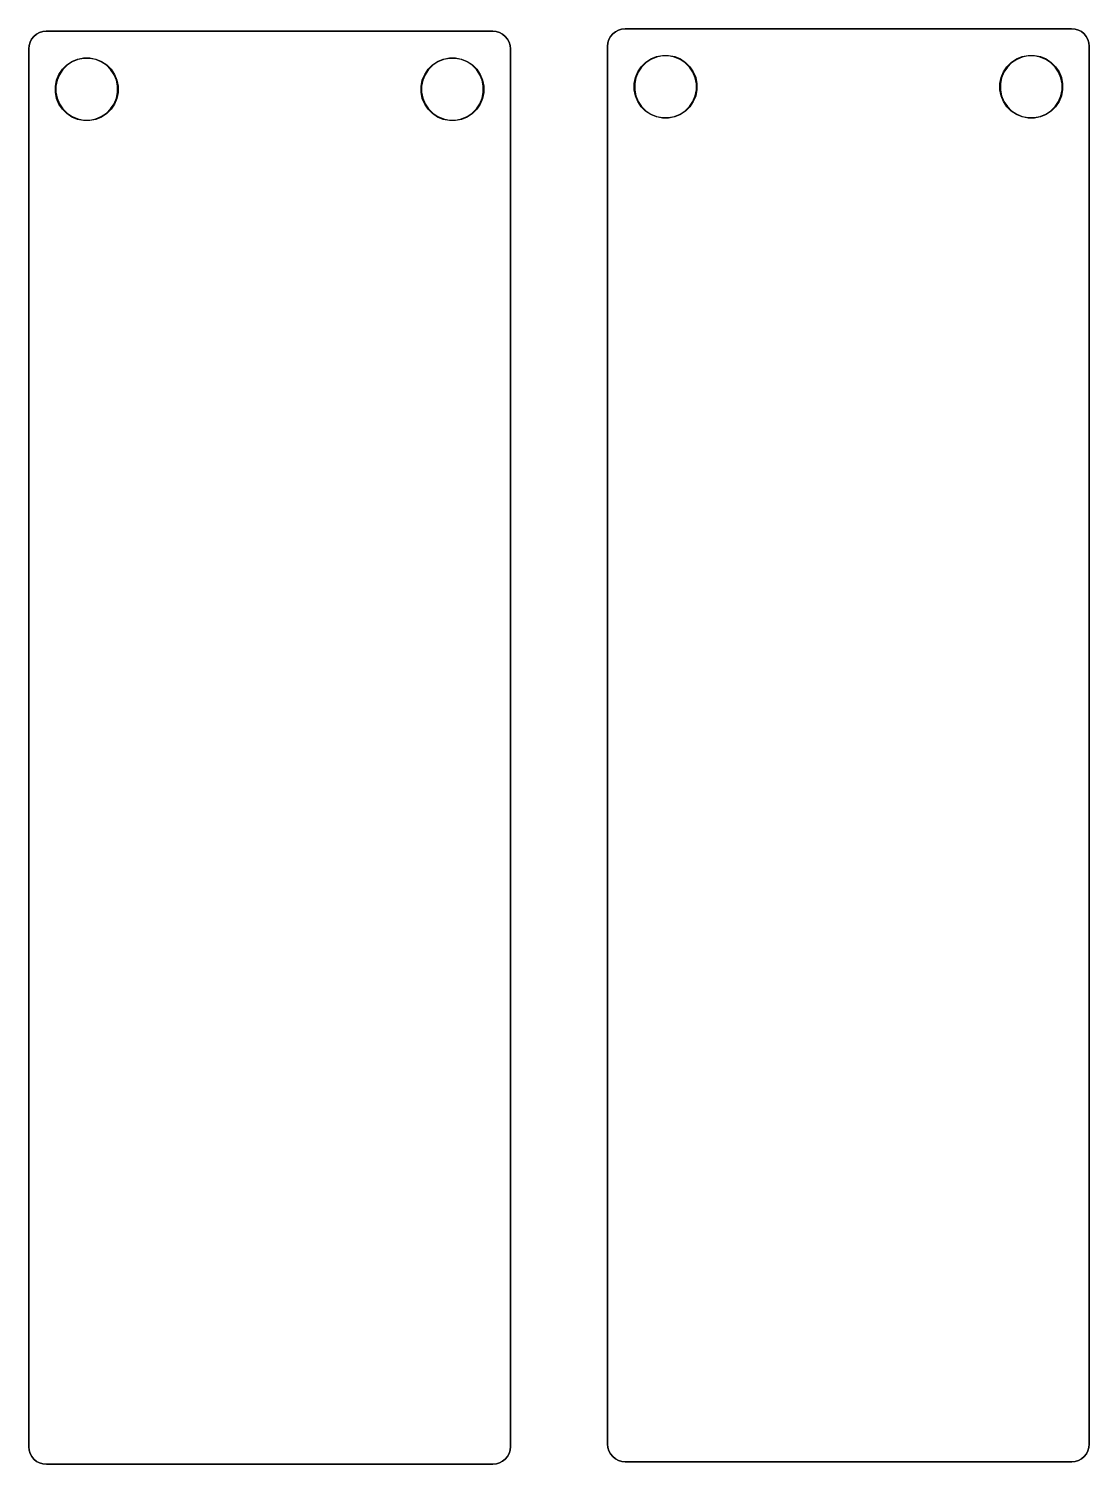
# Model space of a CAD drawing. Extents: x 46.1 to 133.9, y -153.7 to -55.1.
# Drawn here: x 46.4 to 88.4, y -153.7 to -96.8 of the extents above; entities that cross this region are included whole.
import ezdxf

# ---------------------------------------------------------------- set-up
doc = ezdxf.new("R2010")
doc.units = 0
doc.layers.add('BLACK', color=7, linetype='CONTINUOUS')

msp = doc.modelspace()

# ---------------------------------------------------------------- linework, layer by layer
at = {"layer": 'BLACK', "linetype": 'Continuous'}
for p, q in [((46.4028, -97.3082), (46.4669, -97.1876)), ((46.467, -97.1876), (46.4028, -97.3083)), ((46.4669, -97.1876), (46.4669, -97.1876)), ((46.4669, -97.1876), (46.4669, -97.1876)), ((46.4669, -97.1876), (46.467, -97.1876)), ((46.467, -97.1876), (46.5533, -97.0818)), ((46.5533, -97.0818), (46.467, -97.1876)), ((46.467, -97.1876), (46.467, -97.1876)), ((46.467, -97.1876), (46.467, -97.1876)), ((46.467, -97.1876), (46.467, -97.1876)), ((46.5533, -97.0818), (46.6586, -96.9947)), ((46.6586, -96.9947), (46.5533, -97.0818)), ((46.5533, -97.0818), (46.5533, -97.0818)), ((46.5533, -97.0818), (46.5533, -97.0818)), ((46.5533, -97.0818), (46.5533, -97.0818)), ((46.5533, -97.0818), (46.5533, -97.0818)), ((46.5533, -97.0818), (46.5533, -97.0818)), ((46.6586, -96.9947), (46.7787, -96.9297)), ((46.7787, -96.9297), (46.6586, -96.9947)), ((46.6586, -96.9947), (46.6586, -96.9947)), ((46.6586, -96.9947), (46.6586, -96.9947)), ((46.6586, -96.9947), (46.6586, -96.9947)), ((46.6586, -96.9947), (46.6586, -96.9947)), ((46.6586, -96.9947), (46.6586, -96.9947)), ((46.7787, -96.9297), (46.9092, -96.8893)), ((46.9092, -96.8893), (46.7787, -96.9297)), ((46.7787, -96.9297), (46.7787, -96.9297)), ((46.7787, -96.9297), (46.7787, -96.9297)), ((46.7787, -96.9297), (46.7787, -96.9297)), ((46.7787, -96.9297), (46.7787, -96.9297)), ((46.7787, -96.9297), (46.7787, -96.9297)), ((46.7787, -96.9297), (46.7787, -96.9297)), ((46.9092, -96.8893), (47.0451, -96.875)), ((47.0451, -96.875), (46.9092, -96.8893)), ((46.9092, -96.8893), (46.9092, -96.8893)), ((46.9092, -96.8893), (46.9092, -96.8893)), ((47.0451, -96.875), (47.0451, -96.875)), ((47.0451, -96.875), (47.05, -96.875)), ((47.05, -96.875), (47.0451, -96.875)), ((47.0451, -96.875), (47.0451, -96.875)), ((47.05, -96.875), (64.75, -96.875)), ((64.75, -96.875), (47.05, -96.875)), ((64.75, -96.875), (64.886, -96.8883)), ((64.886, -96.8883), (64.75, -96.875)), ((64.886, -96.8883), (64.886, -96.8883)), ((64.886, -96.8883), (64.886, -96.8883)), ((64.886, -96.8883), (65.0168, -96.9278)), ((65.0167, -96.9278), (64.886, -96.8883)), ((65.1374, -96.992), (65.0167, -96.9278)), ((65.0167, -96.9278), (65.0167, -96.9278)), ((65.0168, -96.9278), (65.0168, -96.9278)), ((65.0168, -96.9278), (65.0168, -96.9278)), ((65.0168, -96.9278), (65.1374, -96.9919)), ((65.1374, -96.9919), (65.1374, -96.9919)), ((65.1374, -96.9919), (65.1374, -96.9919)), ((65.1374, -96.9919), (65.1374, -96.992)), ((65.1374, -96.992), (65.2432, -97.0783)), ((65.2432, -97.0783), (65.1374, -96.992)), ((65.1374, -96.992), (65.1374, -96.992)), ((65.1374, -96.992), (65.1374, -96.992)), ((65.1374, -96.992), (65.1374, -96.992)), ((65.2432, -97.0783), (65.2432, -97.0783)), ((65.2432, -97.0783), (65.2432, -97.0783)), ((65.2432, -97.0783), (65.2432, -97.0783)), ((65.2432, -97.0783), (65.2432, -97.0783)), ((65.2432, -97.0783), (65.2432, -97.0783)), ((65.2432, -97.0783), (65.3303, -97.1836)), ((65.3303, -97.1836), (65.2432, -97.0783)), ((65.2432, -97.0783), (65.2432, -97.0783)), ((65.3303, -97.1836), (65.3303, -97.1836)), ((65.3303, -97.1836), (65.3303, -97.1836)), ((65.3303, -97.1836), (65.3953, -97.3037)), ((65.3953, -97.3037), (65.3303, -97.1836)), ((65.3303, -97.1836), (65.3303, -97.1836)), ((65.3303, -97.1836), (65.3303, -97.1836)), ((65.3303, -97.1836), (65.3303, -97.1836)), ((69.3133, -97.339), (69.3528, -97.2082)), ((69.3528, -97.2083), (69.3133, -97.339)), ((69.3528, -97.2082), (69.4169, -97.0876)), ((69.417, -97.0876), (69.3528, -97.2083)), ((69.3528, -97.2082), (69.3528, -97.2082)), ((69.3528, -97.2082), (69.3528, -97.2082)), ((69.3528, -97.2083), (69.3528, -97.2083)), ((69.4169, -97.0876), (69.4169, -97.0876)), ((69.4169, -97.0876), (69.4169, -97.0876)), ((69.4169, -97.0876), (69.417, -97.0876)), ((69.417, -97.0876), (69.5033, -96.9818)), ((69.5033, -96.9818), (69.417, -97.0876)), ((69.417, -97.0876), (69.417, -97.0876)), ((69.417, -97.0876), (69.417, -97.0876)), ((69.417, -97.0876), (69.417, -97.0876)), ((69.5033, -96.9818), (69.6086, -96.8947)), ((69.6086, -96.8947), (69.5033, -96.9818)), ((69.5033, -96.9818), (69.5033, -96.9818)), ((69.5033, -96.9818), (69.5033, -96.9818)), ((69.5033, -96.9818), (69.5033, -96.9818)), ((69.5033, -96.9818), (69.5033, -96.9818)), ((69.5033, -96.9818), (69.5033, -96.9818)), ((69.6086, -96.8947), (69.7287, -96.8297)), ((69.7287, -96.8297), (69.6086, -96.8947)), ((69.6086, -96.8947), (69.6086, -96.8947)), ((69.6086, -96.8947), (69.6086, -96.8947)), ((69.6086, -96.8947), (69.6086, -96.8947)), ((69.6086, -96.8947), (69.6086, -96.8947)), ((69.6086, -96.8947), (69.6086, -96.8947)), ((69.7287, -96.8297), (69.8592, -96.7893)), ((69.8592, -96.7893), (69.7287, -96.8297)), ((69.7287, -96.8297), (69.7287, -96.8297)), ((69.7287, -96.8297), (69.7287, -96.8297)), ((69.7287, -96.8297), (69.7287, -96.8297)), ((69.7287, -96.8297), (69.7287, -96.8297)), ((69.7287, -96.8297), (69.7287, -96.8297)), ((69.7287, -96.8297), (69.7287, -96.8297)), ((69.8592, -96.7893), (69.9951, -96.775)), ((69.9951, -96.775), (69.8592, -96.7893)), ((69.8592, -96.7893), (69.8592, -96.7893)), ((69.8592, -96.7893), (69.8592, -96.7893)), ((69.9951, -96.775), (69.9951, -96.775)), ((69.9951, -96.775), (70, -96.775)), ((70, -96.775), (69.9951, -96.775)), ((69.9951, -96.775), (69.9951, -96.775)), ((70, -96.775), (87.7, -96.775)), ((87.7, -96.775), (70, -96.775)), ((87.7, -96.775), (87.836, -96.7883)), ((87.836, -96.7883), (87.7, -96.775)), ((87.836, -96.7883), (87.836, -96.7883)), ((87.836, -96.7883), (87.836, -96.7883)), ((87.836, -96.7883), (87.9667, -96.8278)), ((87.9667, -96.8278), (87.836, -96.7883)), ((87.9667, -96.8278), (87.9668, -96.8278)), ((88.0874, -96.892), (87.9667, -96.8278)), ((87.9667, -96.8278), (87.9667, -96.8278)), ((87.9668, -96.8278), (87.9668, -96.8278)), ((87.9668, -96.8278), (88.0874, -96.8919)), ((88.0874, -96.8919), (88.0874, -96.8919)), ((88.0874, -96.8919), (88.0874, -96.8919)), ((88.0874, -96.8919), (88.0874, -96.892)), ((88.0874, -96.892), (88.1932, -96.9783)), ((88.1932, -96.9783), (88.0874, -96.892)), ((88.0874, -96.892), (88.0874, -96.892)), ((88.0874, -96.892), (88.0874, -96.892)), ((88.0874, -96.892), (88.0874, -96.892)), ((88.1932, -96.9783), (88.1932, -96.9783)), ((88.1932, -96.9783), (88.1932, -96.9783)), ((88.1932, -96.9783), (88.1932, -96.9783)), ((88.1932, -96.9783), (88.1932, -96.9783)), ((88.1932, -96.9783), (88.1932, -96.9783)), ((88.1932, -96.9783), (88.2803, -97.0836)), ((88.2803, -97.0836), (88.1932, -96.9783)), ((88.1932, -96.9783), (88.1932, -96.9783)), ((88.2803, -97.0836), (88.2803, -97.0836)), ((88.2803, -97.0836), (88.2803, -97.0836)), ((88.2803, -97.0836), (88.3453, -97.2037)), ((88.3453, -97.2037), (88.2803, -97.0836)), ((88.2803, -97.0836), (88.2803, -97.0836)), ((88.2803, -97.0836), (88.2803, -97.0836)), ((88.2803, -97.0836), (88.2803, -97.0836)), ((88.3453, -97.2037), (88.3453, -97.2037)), ((88.3453, -97.2037), (88.3453, -97.2037)), ((88.3453, -97.2037), (88.3453, -97.2037)), ((88.3453, -97.2037), (88.3453, -97.2037)), ((88.3453, -97.2037), (88.3453, -97.2037)), ((88.3453, -97.2037), (88.3857, -97.3342)), ((88.3857, -97.3342), (88.3453, -97.2037)), ((88.3453, -97.2037), (88.3453, -97.2037)), ((46.35, -97.575), (46.3633, -97.439)), ((46.3633, -97.439), (46.35, -97.575)), ((46.35, -152.975), (46.35, -97.575)), ((46.35, -97.575), (46.35, -97.575)), ((46.35, -97.575), (46.35, -97.575)), ((46.35, -97.575), (46.35, -152.975)), ((46.3633, -97.439), (46.4028, -97.3083)), ((46.4028, -97.3083), (46.3633, -97.439)), ((46.3633, -97.439), (46.3633, -97.439)), ((46.3633, -97.439), (46.3633, -97.439)), ((46.4028, -97.3083), (46.4028, -97.3082)), ((46.4028, -97.3082), (46.4028, -97.3082)), ((46.4028, -97.3083), (46.4028, -97.3083)), ((65.3953, -97.3037), (65.3953, -97.3037)), ((65.3953, -97.3037), (65.3953, -97.3037)), ((65.3953, -97.3037), (65.3953, -97.3037)), ((65.3953, -97.3037), (65.3953, -97.3037)), ((65.3953, -97.3037), (65.3953, -97.3037)), ((65.3953, -97.3037), (65.4357, -97.4342)), ((65.4357, -97.4342), (65.3953, -97.3037)), ((65.3953, -97.3037), (65.3953, -97.3037)), ((65.4357, -97.4342), (65.4357, -97.4342)), ((65.4357, -97.4342), (65.4357, -97.4342)), ((65.4357, -97.4342), (65.45, -97.5701)), ((65.45, -97.5701), (65.4357, -97.4342)), ((65.45, -97.5701), (65.45, -97.5701)), ((65.45, -97.5701), (65.45, -97.575)), ((65.45, -97.575), (65.45, -97.5701)), ((65.45, -97.5701), (65.45, -97.5701)), ((65.45, -97.575), (65.45, -152.975)), ((65.45, -152.975), (65.45, -97.575)), ((65.45, -97.575), (65.45, -97.575)), ((65.45, -97.575), (65.45, -97.575)), ((69.3, -97.475), (69.3133, -97.339)), ((69.3133, -97.339), (69.3, -97.475)), ((69.3, -152.875), (69.3, -97.475)), ((69.3, -97.475), (69.3, -97.475)), ((69.3, -97.475), (69.3, -97.475)), ((69.3, -97.475), (69.3, -152.875)), ((69.3133, -97.339), (69.3133, -97.339)), ((69.3133, -97.339), (69.3133, -97.339)), ((71.2379, -97.8814), (71.4777, -97.8337)), ((71.4797, -97.8536), (71.2437, -97.9006)), ((71.4777, -97.8337), (71.7223, -97.8337)), ((71.7203, -97.8536), (71.4797, -97.8536)), ((71.9563, -97.9006), (71.7203, -97.8536)), ((71.7223, -97.8337), (71.9621, -97.8814)), ((85.7379, -97.8814), (85.9777, -97.8337)), ((85.9797, -97.8536), (85.7437, -97.9006)), ((85.9777, -97.8337), (86.2223, -97.8337)), ((86.2203, -97.8536), (85.9797, -97.8536)), ((86.4563, -97.9006), (86.2203, -97.8536)), ((86.2223, -97.8337), (86.4621, -97.8814)), ((88.3857, -97.3342), (88.3857, -97.3342)), ((88.3857, -97.3342), (88.3857, -97.3342)), ((88.3857, -97.3342), (88.4, -97.4701)), ((88.4, -97.4701), (88.3857, -97.3342)), ((88.4, -97.4701), (88.4, -97.4701)), ((88.4, -97.4701), (88.4, -97.475)), ((88.4, -97.475), (88.4, -97.4701)), ((88.4, -97.4701), (88.4, -97.4701)), ((88.4, -97.475), (88.4, -152.875)), ((88.4, -152.875), (88.4, -97.475)), ((88.4, -97.475), (88.4, -97.475)), ((88.4, -97.475), (88.4, -97.475)), ((47.55, -98.587), (47.6858, -98.3837)), ((47.7013, -98.3964), (47.5676, -98.5965)), ((47.6858, -98.3837), (47.8587, -98.2108)), ((47.8714, -98.2263), (47.7013, -98.3964)), ((47.8587, -98.2108), (48.062, -98.075)), ((48.0715, -98.0926), (47.8714, -98.2263)), ((48.062, -98.075), (48.2879, -97.9814)), ((48.2937, -98.0006), (48.0715, -98.0926)), ((48.2879, -97.9814), (48.5277, -97.9337)), ((48.5297, -97.9536), (48.2937, -98.0006)), ((48.5277, -97.9337), (48.7723, -97.9337)), ((48.7703, -97.9536), (48.5297, -97.9536)), ((49.0063, -98.0006), (48.7703, -97.9536)), ((48.7723, -97.9337), (49.0121, -97.9814)), ((49.2285, -98.0926), (49.0063, -98.0006)), ((49.0121, -97.9814), (49.238, -98.075)), ((49.4286, -98.2263), (49.2285, -98.0926)), ((49.238, -98.075), (49.4413, -98.2108)), ((49.5987, -98.3964), (49.4286, -98.2263)), ((49.4413, -98.2108), (49.6142, -98.3837)), ((49.7324, -98.5965), (49.5987, -98.3964)), ((49.6142, -98.3837), (49.75, -98.587)), ((62.05, -98.587), (62.1858, -98.3837)), ((62.2013, -98.3964), (62.0676, -98.5965)), ((62.1858, -98.3837), (62.3587, -98.2108)), ((62.3714, -98.2263), (62.2013, -98.3964)), ((62.3587, -98.2108), (62.562, -98.075)), ((62.5715, -98.0926), (62.3714, -98.2263)), ((62.562, -98.075), (62.7879, -97.9814)), ((62.7937, -98.0006), (62.5715, -98.0926)), ((62.7879, -97.9814), (63.0277, -97.9337)), ((63.0297, -97.9536), (62.7937, -98.0006)), ((63.0277, -97.9337), (63.2723, -97.9337)), ((63.2703, -97.9536), (63.0297, -97.9536)), ((63.5063, -98.0006), (63.2703, -97.9536)), ((63.2723, -97.9337), (63.5121, -97.9814)), ((63.7285, -98.0926), (63.5063, -98.0006)), ((63.5121, -97.9814), (63.738, -98.075)), ((63.9286, -98.2263), (63.7285, -98.0926)), ((63.738, -98.075), (63.9413, -98.2108)), ((64.0987, -98.3964), (63.9286, -98.2263)), ((63.9413, -98.2108), (64.1142, -98.3837)), ((64.2324, -98.5965), (64.0987, -98.3964)), ((64.1142, -98.3837), (64.25, -98.587)), ((70.5, -98.487), (70.6358, -98.2837)), ((70.6513, -98.2964), (70.5176, -98.4965)), ((70.6358, -98.2837), (70.8087, -98.1108)), ((70.8214, -98.1263), (70.6513, -98.2964)), ((70.8087, -98.1108), (71.012, -97.975)), ((71.0215, -97.9926), (70.8214, -98.1263)), ((71.012, -97.975), (71.2379, -97.8814)), ((71.2437, -97.9006), (71.0215, -97.9926)), ((72.1785, -97.9926), (71.9563, -97.9006)), ((71.9621, -97.8814), (72.188, -97.975)), ((72.3786, -98.1263), (72.1785, -97.9926)), ((72.188, -97.975), (72.3913, -98.1108)), ((72.5487, -98.2964), (72.3786, -98.1263)), ((72.3913, -98.1108), (72.5642, -98.2837)), ((72.6824, -98.4965), (72.5487, -98.2964)), ((72.5642, -98.2837), (72.7, -98.487)), ((85, -98.487), (85.1358, -98.2837)), ((85.1513, -98.2964), (85.0176, -98.4965)), ((85.1358, -98.2837), (85.3087, -98.1108)), ((85.3214, -98.1263), (85.1513, -98.2964)), ((85.3087, -98.1108), (85.512, -97.975)), ((85.5215, -97.9926), (85.3214, -98.1263)), ((85.512, -97.975), (85.7379, -97.8814)), ((85.7437, -97.9006), (85.5215, -97.9926)), ((86.6785, -97.9926), (86.4563, -97.9006)), ((86.4621, -97.8814), (86.688, -97.975)), ((86.8786, -98.1263), (86.6785, -97.9926)), ((86.688, -97.975), (86.8913, -98.1108)), ((87.0487, -98.2964), (86.8786, -98.1263)), ((86.8913, -98.1108), (87.0642, -98.2837)), ((87.1824, -98.4965), (87.0487, -98.2964)), ((87.0642, -98.2837), (87.2, -98.487)), ((47.4087, -99.0527), (47.4564, -98.8129)), ((47.4756, -98.8187), (47.4286, -99.0547)), ((47.4564, -98.8129), (47.55, -98.587)), ((47.5676, -98.5965), (47.4756, -98.8187)), ((49.8244, -98.8187), (49.7324, -98.5965)), ((49.75, -98.587), (49.8436, -98.8129)), ((49.8714, -99.0547), (49.8244, -98.8187)), ((49.8436, -98.8129), (49.8913, -99.0527)), ((61.9087, -99.0527), (61.9564, -98.8129)), ((61.9756, -98.8187), (61.9286, -99.0547)), ((61.9564, -98.8129), (62.05, -98.587)), ((62.0676, -98.5965), (61.9756, -98.8187)), ((64.3244, -98.8187), (64.2324, -98.5965)), ((64.25, -98.587), (64.3436, -98.8129)), ((64.3714, -99.0547), (64.3244, -98.8187)), ((64.3436, -98.8129), (64.3913, -99.0527)), ((70.3587, -98.9527), (70.4064, -98.7129)), ((70.3587, -99.1973), (70.3587, -98.9527)), ((70.4256, -98.7187), (70.3786, -98.9547)), ((70.3786, -98.9547), (70.3786, -99.1953)), ((70.4064, -98.7129), (70.5, -98.487)), ((70.5176, -98.4965), (70.4256, -98.7187)), ((72.7744, -98.7187), (72.6824, -98.4965)), ((72.7, -98.487), (72.7936, -98.7129)), ((72.8214, -98.9547), (72.7744, -98.7187)), ((72.7936, -98.7129), (72.8413, -98.9527)), ((72.8214, -99.1953), (72.8214, -98.9547)), ((72.8413, -98.9527), (72.8413, -99.1973)), ((84.8587, -98.9527), (84.9064, -98.7129)), ((84.8587, -99.1973), (84.8587, -98.9527)), ((84.9256, -98.7187), (84.8786, -98.9547)), ((84.8786, -98.9547), (84.8786, -99.1953)), ((84.9064, -98.7129), (85, -98.487)), ((85.0176, -98.4965), (84.9256, -98.7187)), ((87.2744, -98.7187), (87.1824, -98.4965)), ((87.2, -98.487), (87.2936, -98.7129)), ((87.3214, -98.9547), (87.2744, -98.7187)), ((87.2936, -98.7129), (87.3413, -98.9527)), ((87.3214, -99.1953), (87.3214, -98.9547)), ((87.3413, -98.9527), (87.3413, -99.1973)), ((47.4087, -99.2973), (47.4087, -99.0527)), ((47.4564, -99.5371), (47.4087, -99.2973)), ((47.4286, -99.0547), (47.4286, -99.2953)), ((47.4286, -99.2953), (47.4756, -99.5313)), ((47.55, -99.763), (47.4564, -99.5371)), ((47.4756, -99.5313), (47.5676, -99.7535)), ((49.7324, -99.7535), (49.8244, -99.5313)), ((49.8436, -99.5371), (49.75, -99.763)), ((49.8244, -99.5313), (49.8714, -99.2953)), ((49.8913, -99.2973), (49.8436, -99.5371)), ((49.8714, -99.2953), (49.8714, -99.0547)), ((49.8913, -99.0527), (49.8913, -99.2973)), ((61.9087, -99.2973), (61.9087, -99.0527)), ((61.9564, -99.5371), (61.9087, -99.2973)), ((61.9286, -99.0547), (61.9286, -99.2953)), ((61.9286, -99.2953), (61.9756, -99.5313)), ((62.05, -99.763), (61.9564, -99.5371)), ((61.9756, -99.5313), (62.0676, -99.7535)), ((64.2324, -99.7535), (64.3244, -99.5313)), ((64.3436, -99.5371), (64.25, -99.763)), ((64.3244, -99.5313), (64.3714, -99.2953)), ((64.3913, -99.2973), (64.3436, -99.5371)), ((64.3714, -99.2953), (64.3714, -99.0547)), ((64.3913, -99.0527), (64.3913, -99.2973)), ((70.4064, -99.4371), (70.3587, -99.1973)), ((70.3786, -99.1953), (70.4256, -99.4313)), ((70.5, -99.663), (70.4064, -99.4371)), ((70.4256, -99.4313), (70.5176, -99.6535)), ((72.6824, -99.6535), (72.7744, -99.4313)), ((72.7936, -99.4371), (72.7, -99.663)), ((72.7744, -99.4313), (72.8214, -99.1953)), ((72.8413, -99.1973), (72.7936, -99.4371)), ((84.9064, -99.4371), (84.8587, -99.1973)), ((84.8786, -99.1953), (84.9256, -99.4313)), ((85, -99.663), (84.9064, -99.4371)), ((84.9256, -99.4313), (85.0176, -99.6535)), ((87.1824, -99.6535), (87.2744, -99.4313)), ((87.2936, -99.4371), (87.2, -99.663)), ((87.2744, -99.4313), (87.3214, -99.1953)), ((87.3413, -99.1973), (87.2936, -99.4371)), ((47.6858, -99.9663), (47.55, -99.763)), ((47.5676, -99.7535), (47.7013, -99.9536)), ((47.8587, -100.139), (47.6858, -99.9663)), ((47.7013, -99.9536), (47.8714, -100.124)), ((48.062, -100.275), (47.8587, -100.139)), ((47.8714, -100.124), (48.0715, -100.257)), ((49.2285, -100.257), (49.4286, -100.124)), ((49.4413, -100.139), (49.238, -100.275)), ((49.4286, -100.124), (49.5987, -99.9536)), ((49.6142, -99.9663), (49.4413, -100.139)), ((49.5987, -99.9536), (49.7324, -99.7535)), ((49.75, -99.763), (49.6142, -99.9663)), ((62.1858, -99.9663), (62.05, -99.763)), ((62.0676, -99.7535), (62.2013, -99.9536)), ((62.3587, -100.139), (62.1858, -99.9663)), ((62.2013, -99.9536), (62.3714, -100.124)), ((62.562, -100.275), (62.3587, -100.139)), ((62.3714, -100.124), (62.5715, -100.257)), ((63.7285, -100.257), (63.9286, -100.124)), ((63.9413, -100.139), (63.738, -100.275)), ((63.9286, -100.124), (64.0987, -99.9536)), ((64.1142, -99.9663), (63.9413, -100.139)), ((64.0987, -99.9536), (64.2324, -99.7535)), ((64.25, -99.763), (64.1142, -99.9663)), ((70.6358, -99.8663), (70.5, -99.663)), ((70.5176, -99.6535), (70.6513, -99.8536)), ((70.8087, -100.039), (70.6358, -99.8663)), ((70.6513, -99.8536), (70.8214, -100.024)), ((71.012, -100.175), (70.8087, -100.039)), ((70.8214, -100.024), (71.0215, -100.157)), ((72.1785, -100.157), (72.3786, -100.024)), ((72.3913, -100.039), (72.188, -100.175)), ((72.3786, -100.024), (72.5487, -99.8536)), ((72.5642, -99.8663), (72.3913, -100.039)), ((72.5487, -99.8536), (72.6824, -99.6535)), ((72.7, -99.663), (72.5642, -99.8663)), ((85.1358, -99.8663), (85, -99.663)), ((85.0176, -99.6535), (85.1513, -99.8536)), ((85.3087, -100.039), (85.1358, -99.8663)), ((85.1513, -99.8536), (85.3214, -100.024)), ((85.512, -100.175), (85.3087, -100.039)), ((85.3214, -100.024), (85.5215, -100.157)), ((86.6785, -100.157), (86.8786, -100.024)), ((86.8913, -100.039), (86.688, -100.175)), ((86.8786, -100.024), (87.0487, -99.8536)), ((87.0642, -99.8663), (86.8913, -100.039)), ((87.0487, -99.8536), (87.1824, -99.6535)), ((87.2, -99.663), (87.0642, -99.8663)), ((48.2879, -100.369), (48.062, -100.275)), ((48.0715, -100.257), (48.2937, -100.349)), ((48.5277, -100.416), (48.2879, -100.369)), ((48.2937, -100.349), (48.5297, -100.396)), ((48.7723, -100.416), (48.5277, -100.416)), ((48.5297, -100.396), (48.7703, -100.396)), ((48.7703, -100.396), (49.0063, -100.349)), ((49.0121, -100.369), (48.7723, -100.416)), ((49.0063, -100.349), (49.2285, -100.257)), ((49.238, -100.275), (49.0121, -100.369)), ((62.7879, -100.369), (62.562, -100.275)), ((62.5715, -100.257), (62.7937, -100.349)), ((63.0277, -100.416), (62.7879, -100.369)), ((62.7937, -100.349), (63.0297, -100.396)), ((63.2723, -100.416), (63.0277, -100.416)), ((63.0297, -100.396), (63.2703, -100.396)), ((63.2703, -100.396), (63.5063, -100.349)), ((63.5121, -100.369), (63.2723, -100.416)), ((63.5063, -100.349), (63.7285, -100.257)), ((63.738, -100.275), (63.5121, -100.369)), ((71.2379, -100.269), (71.012, -100.175)), ((71.0215, -100.157), (71.2437, -100.249)), ((71.4777, -100.316), (71.2379, -100.269)), ((71.2437, -100.249), (71.4797, -100.296)), ((71.7223, -100.316), (71.4777, -100.316)), ((71.4797, -100.296), (71.7203, -100.296)), ((71.7203, -100.296), (71.9563, -100.249)), ((71.9621, -100.269), (71.7223, -100.316)), ((71.9563, -100.249), (72.1785, -100.157)), ((72.188, -100.175), (71.9621, -100.269)), ((85.7379, -100.269), (85.512, -100.175)), ((85.5215, -100.157), (85.7437, -100.249)), ((85.9777, -100.316), (85.7379, -100.269)), ((85.7437, -100.249), (85.9797, -100.296)), ((86.2223, -100.316), (85.9777, -100.316)), ((85.9797, -100.296), (86.2203, -100.296)), ((86.2203, -100.296), (86.4563, -100.249)), ((86.4621, -100.269), (86.2223, -100.316)), ((86.4563, -100.249), (86.6785, -100.157)), ((86.688, -100.175), (86.4621, -100.269)), ((46.35, -152.98), (46.35, -152.975)), ((46.35, -152.975), (46.35, -152.975)), ((46.35, -152.975), (46.35, -152.98)), ((46.3643, -153.116), (46.35, -152.98)), ((46.35, -152.98), (46.35, -152.98)), ((46.35, -152.98), (46.35, -152.98)), ((46.35, -152.98), (46.3643, -153.116)), ((65.45, -152.975), (65.4367, -153.111)), ((65.4367, -153.111), (65.45, -152.975)), ((65.45, -152.975), (65.45, -152.975)), ((69.3, -152.88), (69.3, -152.875)), ((69.3, -152.875), (69.3, -152.875)), ((69.3, -152.875), (69.3, -152.88)), ((69.3143, -153.016), (69.3, -152.88)), ((69.3, -152.88), (69.3, -152.88)), ((69.3, -152.88), (69.3, -152.88)), ((69.3, -152.88), (69.3143, -153.016)), ((69.3547, -153.146), (69.3143, -153.016)), ((69.3143, -153.016), (69.3143, -153.016)), ((69.3143, -153.016), (69.3143, -153.016)), ((69.3143, -153.016), (69.3143, -153.016)), ((69.3143, -153.016), (69.3547, -153.146)), ((88.3867, -153.011), (88.3472, -153.142)), ((88.3472, -153.142), (88.3867, -153.011)), ((88.4, -152.875), (88.3867, -153.011)), ((88.3867, -153.011), (88.4, -152.875)), ((88.3867, -153.011), (88.3867, -153.011)), ((88.3867, -153.011), (88.3867, -153.011)), ((88.4, -152.875), (88.4, -152.875)), ((46.4047, -153.246), (46.3643, -153.116)), ((46.3643, -153.116), (46.3643, -153.116)), ((46.3643, -153.116), (46.3643, -153.116)), ((46.3643, -153.116), (46.3643, -153.116)), ((46.3643, -153.116), (46.4047, -153.246)), ((46.4697, -153.366), (46.4047, -153.246)), ((46.4047, -153.246), (46.4047, -153.246)), ((46.4047, -153.246), (46.4047, -153.246)), ((46.4047, -153.246), (46.4047, -153.246)), ((46.4047, -153.246), (46.4047, -153.246)), ((46.4047, -153.246), (46.4047, -153.246)), ((46.4047, -153.246), (46.4697, -153.366)), ((46.5568, -153.472), (46.4697, -153.366)), ((46.4697, -153.366), (46.4697, -153.366)), ((46.4697, -153.366), (46.4697, -153.366)), ((46.4697, -153.366), (46.4697, -153.366)), ((46.4697, -153.366), (46.4697, -153.366)), ((46.4697, -153.366), (46.4697, -153.366)), ((46.4697, -153.366), (46.4697, -153.366)), ((46.4697, -153.366), (46.5568, -153.472)), ((46.6626, -153.558), (46.5568, -153.472)), ((46.5568, -153.472), (46.5568, -153.472)), ((46.5568, -153.472), (46.5568, -153.472)), ((46.5568, -153.472), (46.5568, -153.472)), ((46.5568, -153.472), (46.5568, -153.472)), ((46.5568, -153.472), (46.5568, -153.472)), ((46.5568, -153.472), (46.5568, -153.472)), ((46.5568, -153.472), (46.6626, -153.558)), ((46.7832, -153.622), (46.6626, -153.558)), ((46.6626, -153.558), (46.6626, -153.558)), ((46.6626, -153.558), (46.6626, -153.558)), ((46.6626, -153.558), (46.6626, -153.558)), ((46.6626, -153.558), (46.6626, -153.558)), ((46.6626, -153.558), (46.6626, -153.558)), ((46.6626, -153.558), (46.6626, -153.558)), ((46.6626, -153.558), (46.7833, -153.622)), ((46.914, -153.662), (46.7832, -153.622)), ((46.7832, -153.622), (46.7832, -153.622)), ((46.7832, -153.622), (46.7832, -153.622)), ((46.7832, -153.622), (46.7832, -153.622)), ((46.7832, -153.622), (46.7832, -153.622)), ((46.7833, -153.622), (46.7833, -153.622)), ((46.7833, -153.622), (46.914, -153.662)), ((65.0213, -153.62), (64.8908, -153.661)), ((64.8908, -153.661), (65.0213, -153.62)), ((65.1414, -153.555), (65.0213, -153.62)), ((65.0213, -153.62), (65.1414, -153.555)), ((65.0213, -153.62), (65.0213, -153.62)), ((65.0213, -153.62), (65.0213, -153.62)), ((65.0213, -153.62), (65.0213, -153.62)), ((65.0213, -153.62), (65.0213, -153.62)), ((65.0213, -153.62), (65.0213, -153.62)), ((65.0213, -153.62), (65.0213, -153.62)), ((65.2467, -153.468), (65.1414, -153.555)), ((65.1414, -153.555), (65.2467, -153.468)), ((65.1414, -153.555), (65.1414, -153.555)), ((65.1414, -153.555), (65.1414, -153.555)), ((65.1414, -153.555), (65.1414, -153.555)), ((65.1414, -153.555), (65.1414, -153.555)), ((65.1414, -153.555), (65.1414, -153.555)), ((65.1414, -153.555), (65.1414, -153.555)), ((65.333, -153.362), (65.2467, -153.468)), ((65.2467, -153.468), (65.333, -153.362)), ((65.2467, -153.468), (65.2467, -153.468)), ((65.2467, -153.468), (65.2467, -153.468)), ((65.2467, -153.468), (65.2467, -153.468)), ((65.2467, -153.468), (65.2467, -153.468)), ((65.2467, -153.468), (65.2467, -153.468)), ((65.2467, -153.468), (65.2467, -153.468)), ((65.333, -153.362), (65.3972, -153.242)), ((65.3331, -153.362), (65.333, -153.362)), ((65.333, -153.362), (65.333, -153.362)), ((65.333, -153.362), (65.333, -153.362)), ((65.333, -153.362), (65.333, -153.362)), ((65.3972, -153.242), (65.3331, -153.362)), ((65.3331, -153.362), (65.3331, -153.362)), ((65.3331, -153.362), (65.3331, -153.362)), ((65.4367, -153.111), (65.3972, -153.242)), ((65.3972, -153.242), (65.4367, -153.111)), ((65.3972, -153.242), (65.3972, -153.242)), ((65.3972, -153.242), (65.3972, -153.242)), ((65.3972, -153.242), (65.3972, -153.242)), ((65.3972, -153.242), (65.3972, -153.242)), ((65.4367, -153.111), (65.4367, -153.111)), ((65.4367, -153.111), (65.4367, -153.111)), ((69.4197, -153.266), (69.3547, -153.146)), ((69.3547, -153.146), (69.3547, -153.146)), ((69.3547, -153.146), (69.3547, -153.146)), ((69.3547, -153.146), (69.3547, -153.146)), ((69.3547, -153.146), (69.3547, -153.146)), ((69.3547, -153.146), (69.3547, -153.146)), ((69.3547, -153.146), (69.4197, -153.266)), ((69.5068, -153.372), (69.4197, -153.266)), ((69.4197, -153.266), (69.4197, -153.266)), ((69.4197, -153.266), (69.4197, -153.266)), ((69.4197, -153.266), (69.4197, -153.266)), ((69.4197, -153.266), (69.4197, -153.266)), ((69.4197, -153.266), (69.4197, -153.266)), ((69.4197, -153.266), (69.4197, -153.266)), ((69.4197, -153.266), (69.5068, -153.372)), ((69.6126, -153.458), (69.5068, -153.372)), ((69.5068, -153.372), (69.5068, -153.372)), ((69.5068, -153.372), (69.5068, -153.372)), ((69.5068, -153.372), (69.5068, -153.372)), ((69.5068, -153.372), (69.5068, -153.372)), ((69.5068, -153.372), (69.5068, -153.372)), ((69.5068, -153.372), (69.5068, -153.372)), ((69.5068, -153.372), (69.6126, -153.458)), ((69.7332, -153.522), (69.6126, -153.458)), ((69.6126, -153.458), (69.6126, -153.458)), ((69.6126, -153.458), (69.6126, -153.458)), ((69.6126, -153.458), (69.6126, -153.458)), ((69.6126, -153.458), (69.6126, -153.458)), ((69.6126, -153.458), (69.6126, -153.458)), ((69.6126, -153.458), (69.6126, -153.458)), ((69.6126, -153.458), (69.7333, -153.522)), ((69.864, -153.562), (69.7332, -153.522)), ((69.7332, -153.522), (69.7332, -153.522)), ((69.7332, -153.522), (69.7332, -153.522)), ((69.7332, -153.522), (69.7332, -153.522)), ((69.7332, -153.522), (69.7332, -153.522)), ((69.7333, -153.522), (69.7333, -153.522)), ((69.7333, -153.522), (69.864, -153.562)), ((70, -153.575), (69.864, -153.562)), ((69.864, -153.562), (69.864, -153.562)), ((69.864, -153.562), (69.864, -153.562)), ((69.864, -153.562), (70, -153.575)), ((87.7, -153.575), (70, -153.575)), ((70, -153.575), (87.7, -153.575)), ((87.7049, -153.575), (87.7, -153.575)), ((87.7, -153.575), (87.7049, -153.575)), ((87.8408, -153.561), (87.7049, -153.575)), ((87.7049, -153.575), (87.8408, -153.561)), ((87.7049, -153.575), (87.7049, -153.575)), ((87.7049, -153.575), (87.7049, -153.575)), ((87.9713, -153.52), (87.8408, -153.561)), ((87.8408, -153.561), (87.9713, -153.52)), ((87.8408, -153.561), (87.8408, -153.561)), ((88.0914, -153.455), (87.9713, -153.52)), ((87.9713, -153.52), (88.0914, -153.455)), ((87.9713, -153.52), (87.9713, -153.52)), ((87.9713, -153.52), (87.9713, -153.52)), ((87.9713, -153.52), (87.9713, -153.52)), ((87.9713, -153.52), (87.9713, -153.52)), ((87.9713, -153.52), (87.9713, -153.52)), ((87.9713, -153.52), (87.9713, -153.52)), ((88.1967, -153.368), (88.0914, -153.455)), ((88.0914, -153.455), (88.1967, -153.368)), ((88.0914, -153.455), (88.0914, -153.455)), ((88.0914, -153.455), (88.0914, -153.455)), ((88.0914, -153.455), (88.0914, -153.455)), ((88.0914, -153.455), (88.0914, -153.455)), ((88.0914, -153.455), (88.0914, -153.455)), ((88.0914, -153.455), (88.0914, -153.455)), ((88.283, -153.262), (88.1967, -153.368)), ((88.1967, -153.368), (88.283, -153.262)), ((88.1967, -153.368), (88.1967, -153.368)), ((88.1967, -153.368), (88.1967, -153.368)), ((88.1967, -153.368), (88.1967, -153.368)), ((88.1967, -153.368), (88.1967, -153.368)), ((88.1967, -153.368), (88.1967, -153.368)), ((88.1967, -153.368), (88.1967, -153.368)), ((88.283, -153.262), (88.3472, -153.142)), ((88.2831, -153.262), (88.283, -153.262)), ((88.283, -153.262), (88.283, -153.262)), ((88.283, -153.262), (88.283, -153.262)), ((88.283, -153.262), (88.283, -153.262)), ((88.3472, -153.142), (88.2831, -153.262)), ((88.2831, -153.262), (88.2831, -153.262)), ((88.2831, -153.262), (88.2831, -153.262)), ((88.3472, -153.142), (88.3472, -153.142)), ((88.3472, -153.142), (88.3472, -153.142)), ((88.3472, -153.142), (88.3472, -153.142)), ((88.3472, -153.142), (88.3472, -153.142)), ((47.05, -153.675), (46.914, -153.662)), ((46.914, -153.662), (46.914, -153.662)), ((46.914, -153.662), (46.914, -153.662)), ((46.914, -153.662), (47.05, -153.675)), ((64.75, -153.675), (47.05, -153.675)), ((47.05, -153.675), (64.75, -153.675)), ((64.7549, -153.675), (64.75, -153.675)), ((64.75, -153.675), (64.7549, -153.675)), ((64.8908, -153.661), (64.7549, -153.675)), ((64.7549, -153.675), (64.8908, -153.661)), ((64.7549, -153.675), (64.7549, -153.675)), ((64.7549, -153.675), (64.7549, -153.675)), ((64.8908, -153.661), (64.8908, -153.661))]:
    msp.add_line(p, q, dxfattribs=at)

doc.saveas('drawing.dxf')
